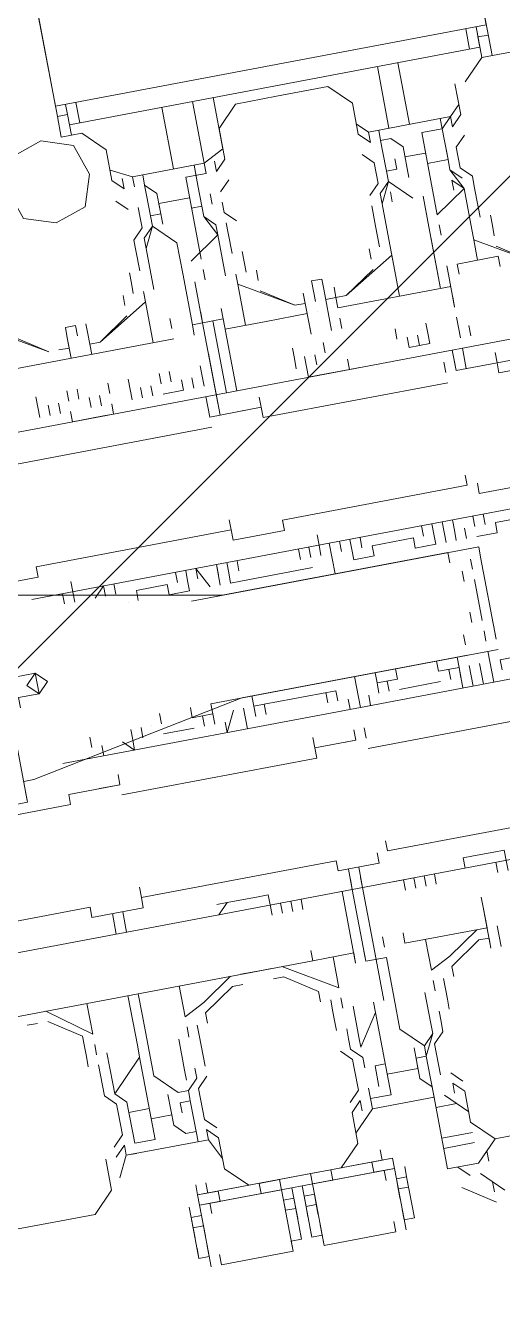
# Model space of a CAD drawing. Extents: x 407440 to 411585, y 6041728 to 6045069.
# Drawn here: x 408232.99 to 408235.61, y 6044240.04 to 6044247.06 of the extents above; entities that cross this region are included whole.
import ezdxf

# ---------------------------------------------------------------- set-up
doc = ezdxf.new("R2010")
doc.units = 0
doc.header["$LTSCALE"] = 5
doc.linetypes.add('foc-TIELINE', pattern=[1.875, 1.25, -0.625])
doc.layers.add('P-PROPOSED-EXISTING-H', color=59, linetype='Continuous')
doc.layers.add('T-TIE', color=201, linetype='foc-TIELINE')

# ---------------------------------------------------------------- blocks, each defined once
blk = doc.blocks.new('P-RIG-877')
at = {"layer": 'T-TIE', "linetype": 'ByBlock', "lineweight": 5}
for points in [[(-2.4798, -21.7445), (-2.4913, -21.7445), (-2.4913, -21.7904), (-2.4913, -22.3071), (-2.4913, -22.8467), (-2.4913, -23.0992)], [(-1.9288, -22.2726), (-1.9288, -21.7904), (-1.9402, -21.7445), (-1.9517, -21.7445)], [(-2.4798, -22.0086), (-2.4684, -22.0086), (-2.4684, -21.7904), (-2.4684, -21.9282)], [(-2.8013, -21.9626), (-2.8013, -21.9167), (-2.8013, -21.8708), (-2.7783, -21.8478), (-2.7439, -21.8478), (-2.7324, -21.8363), (-2.7439, -21.8363)], [(-2.4913, -22.0545), (-2.4684, -22.0545), (-2.4684, -22.0086), (-2.4569, -22.0086), (-2.4569, -21.8478)], [(-2.3421, -22.0545), (-2.3306, -22.0545), (-2.3306, -22.0086), (-2.3421, -22.0086), (-2.3421, -21.8478)], [(-2.3076, -21.8593), (-2.2961, -21.8593), (-2.3076, -21.8593), (-2.3076, -22.2267), (-2.3076, -22.5596)], [(-2.1239, -22.5596), (-2.1239, -22.2267), (-2.1239, -21.8593)], [(-2.9391, -21.9512), (-2.9276, -21.9512), (-2.8013, -21.9512)], [(-2.8357, -22.4104), (-2.8128, -22.4104), (-2.8128, -22.4219), (-2.8128, -21.9626), (-2.8243, -21.9626), (-2.8243, -21.9512)], [(-2.7783, -21.9856), (-2.8013, -21.9626), (-2.8357, -21.9626), (-2.8128, -21.9626)], [(-2.5946, -21.9856), (-2.5717, -21.9512), (-2.6061, -22.0086), (-2.5832, -22.0086)], [(-2.078, -22.2267), (-2.078, -22.02), (-2.0895, -22.02), (-2.0895, -21.9626), (-2.101, -21.9626), (-2.0895, -21.9626)], [(-1.9747, -22.2267), (-1.9632, -22.2267), (-1.9632, -22.02), (-1.9517, -22.02), (-1.9517, -21.9626), (-1.9632, -21.9626), (-1.9747, -21.9626)], [(-2.8357, -21.9741), (-2.8128, -21.9741)], [(-2.6176, -21.9856), (-2.6291, -21.9856), (-2.6176, -21.9856), (-2.6061, -21.9856)], [(-2.5717, -21.9856), (-2.5832, -21.9856), (-2.5832, -22.0315), (-2.5717, -22.0315)], [(-2.7439, -22.2726), (-2.7324, -22.2726), (-2.7439, -22.2611), (-2.7783, -22.2611), (-2.8013, -22.2382), (-2.8013, -22.1923), (-2.8013, -22.1348), (-2.7783, -22.1119), (-2.7439, -22.1119), (-2.7324, -22.1004), (-2.7439, -22.1004), (-2.7439, -22.0086), (-2.7554, -21.9971)], [(-2.7095, -22.02), (-2.698, -22.02), (-2.6865, -22.02), (-2.6635, -22.0086), (-2.6406, -22.043), (-2.7324, -22.043), (-2.7324, -22.02), (-2.7439, -22.0086), (-2.7324, -22.0086), (-2.7439, -21.9971), (-2.7783, -21.9971)], [(-2.7554, -21.9971), (-2.7554, -21.9971)], [(-2.7209, -21.9971), (-2.7095, -22.0086), (-2.698, -22.0086), (-2.6865, -22.0086), (-2.675, -21.9971), (-2.6635, -21.9971), (-2.6406, -21.9971), (-2.6291, -21.9971)], [(-2.7439, -22.02), (-2.7209, -22.02), (-2.698, -22.02), (-2.698, -22.043)], [(-2.6865, -22.02), (-2.675, -22.0086)], [(-2.675, -22.02), (-2.6635, -22.0086), (-2.6176, -22.0086), (-2.6061, -22.0086)], [(-2.2847, -22.066), (-2.2847, -22.043), (-2.2961, -22.043), (-2.2961, -22.0086), (-2.2847, -22.0086)], [(-2.5028, -22.0315), (-2.5143, -22.0315)], [(-2.7095, -22.043), (-2.7095, -22.066)], [(-2.6291, -22.043), (-2.6176, -22.043)], [(-2.5487, -22.043), (-2.5372, -22.043), (-2.5717, -22.043), (-2.5832, -22.043)], [(-2.5602, -22.043), (-2.5602, -22.1693), (-2.5717, -22.1693), (-2.5717, -22.1578), (-2.5717, -22.1693), (-2.5602, -22.1693), (-2.5717, -22.1693), (-2.5602, -22.1693)], [(-2.5258, -22.043), (-2.5143, -22.043), (-2.5028, -22.043)], [(-2.4913, -22.043), (-2.4684, -22.043)], [(-2.1354, -22.066), (-2.1469, -22.066), (-2.1469, -22.043), (-2.1584, -22.043)], [(-2.8128, -22.0545), (-2.7439, -22.0545)], [(-2.6176, -22.0545), (-2.5602, -22.0545), (-2.6291, -22.0545), (-2.6635, -22.0545)], [(-2.4684, -22.0545), (-2.4798, -22.0545)], [(-2.7439, -22.0889), (-2.7324, -22.0889), (-2.7324, -22.0774), (-2.7209, -22.066), (-2.6865, -22.066)], [(-2.6635, -22.066), (-2.6865, -22.0889), (-2.6635, -22.1004), (-2.675, -22.1004), (-2.6865, -22.0889), (-2.698, -22.0889)], [(-2.4684, -22.066), (-2.4798, -22.066)], [(-2.4569, -22.066), (-2.4569, -22.2726), (-2.4684, -22.2726), (-2.4798, -22.2726)], [(-2.3421, -22.2726), (-2.3421, -22.066), (-2.3535, -22.066)], [(-2.2961, -22.066), (-2.3076, -22.066)], [(-2.2732, -22.3874), (-2.2732, -22.066), (-2.2617, -22.066), (-2.1699, -22.066), (-2.1813, -22.066), (-2.1699, -22.066)], [(-2.2617, -22.066), (-2.2732, -22.066)], [(-2.1584, -22.4104), (-2.1469, -22.4104), (-2.1469, -22.3874), (-2.1584, -22.3874), (-2.1584, -22.066)], [(-2.8128, -22.0774), (-2.7439, -22.0774)], [(-2.7095, -22.0774), (-2.698, -22.0774), (-2.698, -22.0889), (-2.7209, -22.0889), (-2.7324, -22.0889)], [(-2.5143, -22.1004), (-2.5028, -22.1004), (-2.5028, -22.0774), (-2.5143, -22.0774), (-2.5258, -22.0774)], [(-2.5028, -22.0889), (-2.5143, -22.0889)], [(-2.2961, -22.0889), (-2.2847, -22.0889), (-2.2961, -22.0889), (-2.3076, -22.0889)], [(-2.2617, -22.0774), (-2.2502, -22.0774)], [(-2.2387, -22.0889), (-2.2502, -22.0889)], [(-2.1928, -22.0774), (-2.2387, -22.0774)], [(-2.1928, -22.0889), (-2.2043, -22.0889)], [(-2.1813, -22.0774), (-2.1699, -22.0774)], [(-2.1239, -22.0774), (-2.1469, -22.0774), (-2.1584, -22.0774)], [(-2.1239, -22.0889), (-2.1354, -22.0889)], [(-2.7439, -22.1004), (-2.7554, -22.1119)], [(-2.675, -22.1119), (-2.6865, -22.1004), (-2.698, -22.1004), (-2.7095, -22.1004), (-2.7209, -22.1119)], [(-2.5946, -22.1234), (-2.5717, -22.1578), (-2.6061, -22.1004), (-2.6176, -22.1004), (-2.6635, -22.1004)], [(-2.6061, -22.1004), (-2.5602, -22.1004)], [(-2.3191, -22.6056), (-2.3191, -22.5941), (-2.2732, -22.353), (-2.2732, -22.1004), (-2.2617, -22.1004)], [(-2.2847, -22.1004), (-2.2961, -22.1004), (-2.3076, -22.1004)], [(-2.1699, -22.1004), (-2.1813, -22.1004)], [(-2.1125, -22.6056), (-2.1125, -22.5941), (-2.1584, -22.353), (-2.1584, -22.1004)], [(-2.1239, -22.1004), (-2.1354, -22.1004), (-2.1469, -22.1004)], [(-1.9173, -22.1004), (-1.9288, -22.1004), (-1.9402, -22.1004), (-1.9402, -22.1119), (-1.9402, -22.1348), (-1.9402, -22.1463), (-1.9288, -22.1463)], [(-2.7554, -22.1119), (-2.7554, -22.1119)], [(-2.6635, -22.1119), (-2.6406, -22.1119), (-2.6291, -22.1119), (-2.6176, -22.1119)], [(-2.6291, -22.1119), (-2.6406, -22.1119)], [(-2.5143, -22.1119), (-2.5258, -22.1119)], [(-2.3076, -22.2037), (-2.2961, -22.2037), (-2.2847, -22.2037), (-2.2847, -22.1808), (-2.2961, -22.1808), (-2.2961, -22.1348), (-2.2847, -22.1348), (-2.2847, -22.1119), (-2.2961, -22.1119), (-2.2847, -22.1119)], [(-2.2961, -22.1119), (-2.3076, -22.1119)], [(-2.1584, -22.1119), (-2.1469, -22.1119), (-2.1469, -22.1348), (-2.1584, -22.1348)], [(-2.1354, -22.1119), (-2.1469, -22.1119), (-2.1239, -22.1119)], [(-1.9173, -22.1119), (-1.9288, -22.1119)], [(-2.6061, -22.1234), (-2.6176, -22.1234)], [(-1.8484, -22.1234), (-1.8599, -22.1234)], [(-1.8484, -22.1234), (-1.8599, -22.1234)], [(-1.8484, -22.1234), (-1.8484, -22.1234)], [(-1.8484, -22.1234), (-1.8484, -22.1234)], [(-1.8484, -22.1234), (-1.8484, -22.1234)], [(-1.8369, -22.1234), (-1.8484, -22.1234)], [(-1.8484, -22.1234), (-1.8484, -22.1234)], [(-1.8369, -22.1234), (-1.8484, -22.1234)], [(-1.8369, -22.1234), (-1.8369, -22.1234)], [(-1.8369, -22.1234), (-1.8369, -22.1234)], [(-1.8369, -22.1234), (-1.8369, -22.1234)], [(-1.8369, -22.1234), (-1.8369, -22.1234)], [(-1.6303, -22.1693), (-1.6303, -22.1234)], [(-2.1354, -22.1348), (-2.1354, -22.1808)], [(-1.8369, -22.1348), (-1.8484, -22.1348), (-1.8369, -22.1348), (-1.8828, -22.1348), (-1.8943, -22.1348)], [(-1.8714, -22.1348), (-1.8828, -22.1348)], [(-1.8714, -22.1348), (-1.8828, -22.1348)], [(-1.8599, -22.1348), (-1.8599, -22.2267), (-1.8714, -22.2267)], [(-1.8714, -22.1348), (-1.8714, -22.1348)], [(-1.8714, -22.1348), (-1.8714, -22.1348)], [(-1.8599, -22.1348), (-1.8599, -22.1348)], [(-1.8599, -22.1348), (-1.8599, -22.1348)], [(-1.8599, -22.1348), (-1.8599, -22.1348)], [(-1.8599, -22.1348), (-1.8599, -22.1348)], [(-1.8599, -22.1348), (-1.8599, -22.1348)], [(-1.8599, -22.1348), (-1.8599, -22.1348)], [(-1.8599, -22.1463), (-1.8599, -22.1463)], [(-1.8599, -22.1463), (-1.8369, -22.1808), (-1.8254, -22.2037), (-1.8599, -22.2037)], [(-1.8484, -22.1348), (-1.8484, -22.1463), (-1.8254, -22.1808), (-1.814, -22.1808)], [(-2.4913, -22.1693), (-2.4913, -22.1578)], [(-2.5832, -22.1693), (-2.5717, -22.1693), (-2.5717, -22.1808)], [(-2.5602, -22.1693), (-2.5602, -22.1693)], [(-2.5602, -22.1693), (-2.5602, -22.1693)], [(-2.5372, -22.1693), (-2.5487, -22.1693)], [(-2.5143, -22.2152), (-2.5028, -22.2152), (-2.4913, -22.2152), (-2.4913, -22.2037), (-2.4913, -22.1693), (-2.5028, -22.1693)], [(-1.6991, -22.2267), (-1.6073, -22.2267), (-1.6073, -22.1923), (-1.6303, -22.1693), (-1.6532, -22.1923), (-1.6877, -22.1923), (-1.6991, -22.2037), (-1.6877, -22.2037)], [(-1.5958, -22.1923), (-1.5729, -22.1693)], [(-2.5832, -22.1923), (-2.5946, -22.1923), (-2.5832, -22.1923), (-2.5946, -22.1923), (-2.5832, -22.1923), (-2.5946, -22.1923), (-2.5946, -22.1808), (-2.5832, -22.1808), (-2.5372, -22.1808)], [(-2.5946, -22.1808), (-2.5946, -22.1808)], [(-2.5946, -22.1808), (-2.5946, -22.1808)], [(-2.5832, -22.1808), (-2.5946, -22.1808)], [(-2.5602, -22.1808), (-2.5602, -22.1808)], [(-2.5602, -22.1808), (-2.5602, -22.1808)], [(-2.5602, -22.1808), (-2.5602, -22.1808)], [(-2.5602, -22.1808), (-2.5602, -22.1808)], [(-2.5602, -22.1808), (-2.5602, -22.1808)], [(-2.5602, -22.1808), (-2.5602, -22.1808)], [(-2.1584, -22.1808), (-2.1469, -22.1808), (-2.1469, -22.2037), (-2.1354, -22.2037)], [(-1.6073, -22.1808), (-1.6188, -22.1808)], [(-1.5843, -22.2152), (-1.5614, -22.1808)], [(-1.5729, -22.1808), (-1.5843, -22.1808)], [(-2.5717, -22.1923), (-2.5832, -22.1923), (-2.5946, -22.1923)], [(-2.5946, -22.1923), (-2.5946, -22.1923)], [(-2.5946, -22.1923), (-2.5946, -22.1923)], [(-2.5602, -22.1923), (-2.5602, -22.1923)], [(-2.5602, -22.1923), (-2.5602, -22.1923)], [(-2.5602, -22.1923), (-2.5602, -22.1923)], [(-2.5602, -22.1923), (-2.5602, -22.1923)], [(-2.5143, -22.1923), (-2.5258, -22.1923)], [(-1.9173, -22.1923), (-1.9288, -22.1923)], [(-1.7795, -22.1923), (-1.791, -22.1923), (-1.8025, -22.1923), (-1.814, -22.1923)], [(-1.7106, -22.2037), (-1.6991, -22.1923)], [(-1.6877, -22.2152), (-1.6647, -22.1923)], [(-1.6647, -22.1923), (-1.6647, -22.1923)], [(-1.6417, -22.2267), (-1.6417, -22.1923)], [(-1.6303, -22.2267), (-1.6303, -22.1923)], [(-2.5946, -22.2497), (-2.5717, -22.2152), (-2.6061, -22.2726), (-2.5602, -22.2726)], [(-2.5602, -22.2956), (-2.5602, -22.2497), (-2.5602, -22.2037), (-2.5717, -22.2037), (-2.5832, -22.2037), (-2.5717, -22.2037), (-2.5602, -22.2037), (-2.5717, -22.2037), (-2.5602, -22.2037), (-2.5717, -22.2037)], [(-2.5832, -22.2037), (-2.5372, -22.2037), (-2.5487, -22.2037)], [(-2.5602, -22.2037), (-2.5602, -22.2037)], [(-2.5602, -22.2037), (-2.5602, -22.2037)], [(-2.5602, -22.2037), (-2.5602, -22.2037)], [(-2.5602, -22.2037), (-2.5602, -22.2037)], [(-2.5143, -22.2037), (-2.5028, -22.2037)], [(-2.3076, -22.2152), (-2.2961, -22.2152)], [(-2.1469, -22.2037), (-2.1584, -22.2037)], [(-1.9173, -22.2037), (-1.9288, -22.2037), (-1.9288, -22.2267)], [(-1.9173, -22.2152), (-1.9288, -22.2152)], [(-1.814, -22.2037), (-1.8025, -22.2037)], [(-1.768, -22.2152), (-1.8025, -22.2152)], [(-1.7106, -22.2152), (-1.7336, -22.2152), (-1.7451, -22.2152), (-1.7566, -22.2037), (-1.768, -22.2037), (-1.7795, -22.2037)], [(-1.7451, -22.2267), (-1.7566, -22.2152), (-1.7336, -22.2267), (-1.7106, -22.2267), (-1.6991, -22.2267), (-1.7106, -22.2382), (-1.7451, -22.2382)], [(-1.6762, -22.2267), (-1.6762, -22.2037)], [(-1.6073, -22.2152), (-1.5958, -22.2037)], [(-2.5258, -22.2267), (-2.5143, -22.2267), (-2.5028, -22.2267)], [(-2.2732, -22.2267), (-2.3076, -22.2267), (-2.2732, -22.2267)], [(-2.1239, -22.2267), (-2.1584, -22.2267), (-2.1239, -22.2267)], [(-2.0895, -22.2267), (-2.101, -22.2267)], [(-1.8484, -22.2726), (-1.8599, -22.2726), (-1.8484, -22.2726), (-1.8484, -22.2497), (-1.8025, -22.2497), (-1.768, -22.2497), (-1.7451, -22.2267), (-1.7336, -22.2267), (-1.7336, -22.2382), (-1.7221, -22.2382), (-1.7221, -22.2726)], [(-1.7106, -22.2267), (-1.6877, -22.2267), (-1.6877, -22.2956)], [(-2.2961, -22.2382), (-2.3076, -22.2382), (-2.3191, -22.2382)], [(-2.0895, -22.2382), (-2.101, -22.2382)], [(-2.078, -22.5022), (-2.078, -22.2841), (-2.0895, -22.2841), (-2.0895, -22.2382), (-2.0895, -22.2497)], [(-1.9632, -22.2382), (-1.9517, -22.2382), (-1.9517, -22.2841), (-1.9632, -22.2841)], [(-2.6176, -22.2497), (-2.6061, -22.2497)], [(-2.2961, -22.2497), (-2.3076, -22.2497)], [(-2.2847, -22.2497), (-2.2847, -22.33), (-2.2847, -22.3415), (-2.2961, -22.3415), (-2.3076, -22.3415)], [(-2.1354, -22.2497), (-2.1469, -22.2497), (-2.1469, -22.33), (-2.1469, -22.3415)], [(-1.8599, -22.2497), (-1.8714, -22.2497)], [(-2.7439, -22.3645), (-2.7439, -22.2841), (-2.7554, -22.2611), (-2.8128, -22.2611)], [(-2.7554, -22.2611), (-2.7554, -22.2611)], [(-2.7209, -22.2611), (-2.7095, -22.2726)], [(-2.698, -22.2726), (-2.6865, -22.2726), (-2.675, -22.2611)], [(-2.6406, -22.2726), (-2.6635, -22.2726), (-2.675, -22.2726)], [(-2.6406, -22.2611), (-2.6291, -22.2611)], [(-2.6176, -22.2726), (-2.6061, -22.2726)], [(-2.4684, -22.2956), (-2.4684, -22.2726), (-2.4684, -22.33), (-2.4798, -22.33)], [(-2.3421, -22.5941), (-2.3306, -22.5941), (-2.3306, -22.5482), (-2.3421, -22.5482), (-2.3421, -22.33), (-2.3306, -22.33), (-2.3306, -22.2726), (-2.3421, -22.2726), (-2.3306, -22.2726)], [(-1.9402, -22.2611), (-1.9288, -22.2611), (-1.9517, -22.2611), (-1.9288, -22.2611), (-1.9517, -22.2611), (-1.9288, -22.2611), (-1.9517, -22.2611)], [(-1.9402, -22.4219), (-1.9402, -22.4104), (-1.9288, -22.4219), (-1.9288, -22.2726), (-1.9517, -22.2726), (-1.9288, -22.2726), (-1.9402, -22.2726)], [(-1.9288, -22.2726), (-1.9517, -22.2726), (-1.9288, -22.2726)], [(-1.9288, -22.2611), (-1.8484, -22.2611)], [(-1.9288, -22.2726), (-1.8484, -22.2726), (-1.9288, -22.2726)], [(-1.8025, -22.2611), (-1.8484, -22.2611), (-1.8599, -22.2611)], [(-1.7566, -22.2956), (-1.768, -22.2956), (-1.7566, -22.2956), (-1.791, -22.2726), (-1.8025, -22.2726)], [(-1.791, -22.2726), (-1.6991, -22.2726), (-1.6991, -22.2956), (-1.6877, -22.2956), (-1.6647, -22.3185)], [(-1.7336, -22.2726), (-1.7336, -22.2841), (-1.7106, -22.2841)], [(-1.5729, -22.2841), (-1.5614, -22.2841), (-1.5729, -22.2841), (-1.5614, -22.2841), (-1.5614, -22.2726), (-1.6073, -22.2726), (-1.6188, -22.2726), (-1.6073, -22.2726), (-1.5958, -22.2726), (-1.5843, -22.2726)], [(-1.5499, -22.2841), (-1.6073, -22.2841), (-1.6073, -22.2726), (-1.6073, -22.2841), (-1.6073, -22.2726)], [(-2.8128, -22.2841), (-2.7439, -22.2841), (-2.7324, -22.2841), (-2.7324, -22.3071), (-2.6406, -22.3071)], [(-2.7095, -22.2956), (-2.698, -22.2956), (-2.6865, -22.2956), (-2.675, -22.2841), (-2.6635, -22.2841), (-2.675, -22.2841)], [(-2.7095, -22.2841), (-2.698, -22.2841)], [(-2.6865, -22.2956), (-2.6635, -22.2841), (-2.6406, -22.3185)], [(-2.6635, -22.2841), (-2.6176, -22.2841)], [(-2.0895, -22.2841), (-2.101, -22.2841)], [(-1.9747, -22.5022), (-1.9632, -22.5022), (-1.9632, -22.2841), (-1.9517, -22.2841)], [(-1.8714, -22.7663), (-1.8599, -22.7663), (-1.8599, -22.33), (-1.8599, -22.2841), (-1.8484, -22.2841), (-1.9288, -22.2841)], [(-1.6188, -22.5022), (-1.6073, -22.5022), (-1.5958, -22.5022), (-1.6073, -22.5022), (-1.5958, -22.5022), (-1.6073, -22.5022), (-1.5958, -22.5022), (-1.5843, -22.5022), (-1.5958, -22.5022), (-1.5843, -22.5022), (-1.5958, -22.5022), (-1.5843, -22.5022), (-1.5958, -22.5022), (-1.6073, -22.5022), (-1.6188, -22.5022), (-1.6188, -22.2841), (-1.6188, -22.3071), (-1.6303, -22.3071), (-1.6303, -22.2841), (-1.6303, -22.5022), (-1.6417, -22.5022)], [(-1.6303, -22.2841), (-1.6303, -22.33)], [(-1.6188, -22.2841), (-1.6303, -22.2841)], [(-1.6073, -22.2841), (-1.6188, -22.2841)], [(-1.6073, -22.2841), (-1.6188, -22.2841)], [(-1.6073, -22.2841), (-1.6188, -22.2841)], [(-1.5958, -22.2841), (-1.6073, -22.2841)], [(-1.5958, -22.2841), (-1.6073, -22.2841)], [(-1.5958, -22.2841), (-1.6073, -22.2841)], [(-1.5958, -22.2841), (-1.6073, -22.2841)], [(-1.5958, -22.2841), (-1.6073, -22.2841)], [(-1.5958, -22.2841), (-1.5843, -22.2841), (-1.5958, -22.2841), (-1.5843, -22.2841)], [(-1.5843, -22.2841), (-1.5958, -22.2841)], [(-1.5843, -22.2841), (-1.5958, -22.2841)], [(-1.5843, -22.2841), (-1.5958, -22.2841)], [(-2.698, -22.3071), (-2.698, -22.2956), (-2.7209, -22.2956), (-2.7439, -22.2956)], [(-2.5602, -22.33), (-2.5717, -22.33), (-2.5717, -22.3071), (-2.5717, -22.2956), (-2.5832, -22.2956)], [(-2.5717, -22.2956), (-2.4913, -22.2956), (-2.5028, -22.2956)], [(-1.768, -22.2956), (-1.8025, -22.2956)], [(-1.7795, -22.3071), (-1.768, -22.3071), (-1.7566, -22.3071), (-1.7451, -22.2956), (-1.7566, -22.3071)], [(-1.6991, -22.2956), (-1.7106, -22.2956)], [(-1.6303, -22.2956), (-1.6417, -22.2956)], [(-1.6073, -22.2956), (-1.6188, -22.2956)], [(-1.5614, -22.2956), (-1.5499, -22.2956), (-1.5499, -22.3759), (-1.5614, -22.3759), (-1.5729, -22.3759), (-1.5614, -22.3759), (-1.5614, -22.3874), (-1.5729, -22.3874), (-1.5614, -22.3874), (-1.5729, -22.3874)], [(-2.698, -22.353), (-2.698, -22.3415), (-2.7095, -22.3415), (-2.7095, -22.3071)], [(-2.6291, -22.3071), (-2.6176, -22.3071)], [(-2.4913, -22.3071), (-2.5717, -22.3071), (-2.4913, -22.3071)], [(-1.8599, -22.3071), (-1.8254, -22.3071), (-1.8599, -22.3645)], [(-1.8025, -22.3071), (-1.814, -22.3071)], [(-1.6991, -22.3185), (-1.7106, -22.3071), (-1.7336, -22.3071), (-1.7451, -22.3071), (-1.7566, -22.3185)], [(-1.6877, -22.3071), (-1.6991, -22.3071), (-1.6877, -22.3185), (-1.6532, -22.3185), (-1.6303, -22.3415), (-1.6303, -22.3874), (-1.6303, -22.4448), (-1.6532, -22.4678), (-1.6877, -22.4678), (-1.6991, -22.4793), (-1.6877, -22.4793), (-1.6647, -22.4678)], [(-2.8128, -22.3185), (-2.7439, -22.3185)], [(-2.6176, -22.3185), (-2.5717, -22.3185), (-2.5832, -22.3185)], [(-2.4913, -22.3185), (-2.5717, -22.3185)], [(-2.5372, -22.3185), (-2.4684, -22.3185)], [(-2.4913, -22.3185), (-2.4798, -22.3185), (-2.4913, -22.3185)], [(-1.814, -22.3185), (-1.8025, -22.3185), (-1.791, -22.3185), (-1.7795, -22.3185)], [(-1.6647, -22.3185), (-1.6647, -22.3185)], [(-2.6865, -22.3415), (-2.7209, -22.3415), (-2.7324, -22.353), (-2.7439, -22.353)], [(-2.7324, -22.353), (-2.7209, -22.353), (-2.698, -22.353), (-2.6865, -22.353), (-2.6635, -22.33), (-2.6291, -22.33), (-2.5717, -22.33)], [(-2.5258, -22.33), (-2.5143, -22.33), (-2.5028, -22.33)], [(-2.5028, -22.3415), (-2.5143, -22.3415)], [(-2.4684, -22.33), (-2.4913, -22.33)], [(-2.4798, -22.5482), (-2.4684, -22.5482), (-2.4569, -22.5482), (-2.4569, -22.33)], [(-2.3306, -22.33), (-2.3421, -22.33), (-2.3535, -22.33)], [(-2.1354, -22.3415), (-2.1469, -22.3415), (-2.1584, -22.3415)], [(-1.9173, -22.3415), (-1.9288, -22.3415)], [(-1.8599, -22.33), (-1.8714, -22.33)], [(-1.814, -22.33), (-1.8254, -22.33), (-1.8484, -22.3645), (-1.8484, -22.3759)], [(-2.675, -22.3645), (-2.6865, -22.353), (-2.6635, -22.3645), (-2.6176, -22.3645)], [(-2.5717, -22.353), (-2.5832, -22.353)], [(-2.5602, -22.353), (-2.5602, -22.7892), (-2.5602, -22.8352)], [(-2.5028, -22.3759), (-2.5028, -22.353), (-2.5143, -22.353)], [(-2.2847, -22.353), (-2.3076, -22.353), (-2.2961, -22.353)], [(-2.1239, -22.353), (-2.1354, -22.353), (-2.1239, -22.353), (-2.1469, -22.353)], [(-1.9173, -22.353), (-1.9288, -22.353)], [(-2.7324, -22.3645), (-2.7439, -22.3645), (-2.7554, -22.3874)], [(-2.6406, -22.3759), (-2.6635, -22.3759), (-2.675, -22.3759), (-2.6865, -22.3645), (-2.698, -22.3645), (-2.7095, -22.3645)], [(-2.5143, -22.3645), (-2.5258, -22.3645)], [(-2.2961, -22.3759), (-2.3076, -22.3759), (-2.2847, -22.3645)], [(-2.1469, -22.3645), (-2.1239, -22.3759), (-2.1354, -22.3759)], [(-1.9173, -22.3645), (-1.9288, -22.3645), (-1.9402, -22.3645), (-1.9402, -22.3759), (-1.9402, -22.4104)], [(-1.8599, -22.3645), (-1.8599, -22.3645)], [(-2.7439, -22.3759), (-2.7324, -22.3759), (-2.7439, -22.3874), (-2.7783, -22.3874), (-2.8013, -22.4104), (-2.8013, -22.4333), (-2.8243, -22.4333)], [(-2.7095, -22.3759), (-2.7209, -22.3874)], [(-2.5602, -22.4448), (-2.5717, -22.4448), (-2.5602, -22.4448), (-2.5717, -22.4448), (-2.5602, -22.4448), (-2.5832, -22.4448), (-2.5717, -22.4448), (-2.5717, -22.4333), (-2.6061, -22.3759), (-2.6176, -22.3759)], [(-2.6061, -22.3759), (-2.5602, -22.3759)], [(-2.5143, -22.3759), (-2.5258, -22.3759)], [(-1.8599, -22.3759), (-1.8599, -22.3874), (-1.8599, -22.4104)], [(-1.6303, -22.3759), (-1.6188, -22.3759), (-1.6073, -22.3759), (-1.6073, -22.3874), (-1.6188, -22.3874)], [(-1.5843, -22.3759), (-1.5958, -22.3759), (-1.6073, -22.3759), (-1.6188, -22.3759)], [(-1.5499, -22.3759), (-1.6073, -22.3759)], [(-1.5958, -22.3874), (-1.5958, -22.3759), (-1.5958, -22.3874)], [(-2.7554, -22.3874), (-2.7554, -22.3874)], [(-2.6291, -22.3874), (-2.6406, -22.3874), (-2.6291, -22.3874), (-2.6176, -22.3874)], [(-2.6061, -22.3989), (-2.6176, -22.3989)], [(-2.5717, -22.4448), (-2.5717, -22.4333), (-2.5946, -22.3989)], [(-2.5143, -22.3874), (-2.5028, -22.3874)], [(-2.5028, -22.3989), (-2.5143, -22.3989)], [(-2.3076, -22.3874), (-2.2961, -22.3874), (-2.2847, -22.3874), (-2.2847, -22.4104), (-2.2961, -22.4104), (-2.2961, -22.4448), (-2.2847, -22.4448)], [(-2.1354, -22.3874), (-2.1469, -22.3874)], [(-1.5843, -22.3989), (-1.5958, -22.3989), (-1.6073, -22.3989), (-1.5958, -22.3989), (-1.6073, -22.3989), (-1.6188, -22.3989)], [(-1.5614, -22.3874), (-1.6073, -22.3874), (-1.5614, -22.3874)], [(-1.5958, -22.3874), (-1.6073, -22.3874)], [(-1.5958, -22.3874), (-1.6073, -22.3874)], [(-1.5958, -22.3874), (-1.6073, -22.3874)], [(-1.5958, -22.3874), (-1.6073, -22.3874)], [(-1.5958, -22.3874), (-1.6073, -22.3874)], [(-1.6073, -22.3989), (-1.5958, -22.3989), (-1.5843, -22.3989), (-1.5958, -22.3989), (-1.6073, -22.3989), (-1.5958, -22.3989), (-1.5843, -22.3989), (-1.5958, -22.3989), (-1.6073, -22.3989), (-1.5958, -22.3989), (-1.5843, -22.3989), (-1.5958, -22.3989), (-1.5958, -22.4104), (-1.6073, -22.4104), (-1.5499, -22.4104), (-1.5499, -22.4908), (-1.5614, -22.4908)], [(-1.6073, -22.4104), (-1.6073, -22.3989), (-1.6073, -22.4104)], [(-1.5614, -22.3989), (-1.6073, -22.3989), (-1.5614, -22.3989)], [(-1.5843, -22.3874), (-1.5958, -22.3874)], [(-1.5843, -22.3874), (-1.5958, -22.3874)], [(-1.5843, -22.3874), (-1.5958, -22.3874)], [(-1.5843, -22.3874), (-1.5958, -22.3874)], [(-1.5614, -22.3989), (-1.5729, -22.3989), (-1.5614, -22.3989), (-1.5614, -22.4104), (-1.5499, -22.4104), (-1.5614, -22.4104)], [(-2.5258, -22.4104), (-2.5143, -22.4104), (-2.5028, -22.4104)], [(-2.1354, -22.4104), (-2.1354, -22.4448)], [(-1.8484, -22.4104), (-1.8484, -22.4219), (-1.8254, -22.4563), (-1.814, -22.4563)], [(-1.6188, -22.5022), (-1.6188, -22.4104), (-1.6188, -22.5022)], [(-2.9391, -22.4333), (-2.9276, -22.4333), (-2.8243, -22.4333), (-2.8243, -22.4219), (-2.8357, -22.4219)], [(-2.8243, -22.4219), (-2.8013, -22.4219)], [(-1.9288, -22.8122), (-1.9288, -22.4219)], [(-1.8599, -22.4219), (-1.8599, -22.4219)], [(-1.8599, -22.4219), (-1.8369, -22.4563), (-1.8254, -22.4793), (-1.8599, -22.4793), (-1.8369, -22.4793)], [(-2.5143, -22.4333), (-2.5258, -22.4333)], [(-2.5028, -22.4793), (-2.4913, -22.4793), (-2.4913, -22.4678), (-2.4913, -22.4448), (-2.4913, -22.4333), (-2.5028, -22.4333)], [(-2.5832, -22.4448), (-2.5946, -22.4448)], [(-2.5946, -22.4678), (-2.5832, -22.4678), (-2.5946, -22.4678), (-2.5832, -22.4678), (-2.5946, -22.4678), (-2.5946, -22.4563), (-2.5832, -22.4563), (-2.5946, -22.4563), (-2.5832, -22.4563), (-2.5946, -22.4563), (-2.5832, -22.4563), (-2.5946, -22.4563), (-2.5832, -22.4563), (-2.5946, -22.4563)], [(-2.5946, -22.4563), (-2.5946, -22.4563)], [(-2.5946, -22.4563), (-2.5946, -22.4563)], [(-2.5946, -22.4563), (-2.5946, -22.4563)], [(-2.5946, -22.4563), (-2.5946, -22.4563)], [(-2.5602, -22.4448), (-2.5602, -22.4448)], [(-2.5602, -22.4448), (-2.5602, -22.4448)], [(-2.5602, -22.4448), (-2.5602, -22.4448)], [(-2.5602, -22.4448), (-2.5602, -22.4448)], [(-2.5602, -22.4448), (-2.5602, -22.4448)], [(-2.5602, -22.4448), (-2.5602, -22.4448)], [(-2.5602, -22.4448), (-2.5602, -22.4448)], [(-2.5602, -22.4448), (-2.5602, -22.4448)], [(-2.5143, -22.4448), (-2.5028, -22.4448)], [(-2.2847, -22.4563), (-2.2847, -22.4563)], [(-2.1469, -22.4448), (-2.1584, -22.4448)], [(-2.1469, -22.4563), (-2.1469, -22.4563)], [(-1.6303, -22.4563), (-1.6303, -22.5022), (-1.6303, -22.4793), (-1.6188, -22.4793), (-1.6188, -22.5022), (-1.6303, -22.5022)], [(-2.5602, -22.4678), (-2.5717, -22.4678)], [(-2.5602, -22.4678), (-2.5602, -22.4678)], [(-2.5602, -22.4678), (-2.5602, -22.4678)], [(-2.5602, -22.4678), (-2.5602, -22.4678)], [(-2.5602, -22.4678), (-2.5602, -22.4678)], [(-2.5602, -22.4678), (-2.5602, -22.4678)], [(-2.5602, -22.4678), (-2.5602, -22.4678)], [(-2.5602, -22.4678), (-2.5602, -22.4678)], [(-2.5602, -22.4678), (-2.5602, -22.4678)], [(-2.5143, -22.4678), (-2.5258, -22.4678)], [(-1.768, -22.4678), (-1.7795, -22.4678), (-1.791, -22.4678), (-1.8025, -22.4678), (-1.814, -22.4678)], [(-1.7566, -22.4678), (-1.7451, -22.4793), (-1.7336, -22.4793), (-1.7106, -22.4793), (-1.6991, -22.4678)], [(-1.6647, -22.4678), (-1.6647, -22.4678)], [(-2.5143, -22.4793), (-2.5258, -22.4793)], [(-2.2961, -22.4908), (-2.3076, -22.4793), (-2.2961, -22.4793), (-2.3076, -22.4793)], [(-2.1239, -22.4793), (-2.1354, -22.4793), (-2.1469, -22.4793)], [(-2.1354, -22.4908), (-2.1239, -22.4793), (-2.1354, -22.4793)], [(-1.768, -22.4793), (-1.7566, -22.4793), (-1.7451, -22.4908), (-1.7451, -22.5022), (-1.768, -22.5252), (-1.8369, -22.5252), (-1.8599, -22.5252)], [(-1.814, -22.4793), (-1.8025, -22.4793)], [(-1.7566, -22.4793), (-1.7451, -22.4908)], [(-1.6877, -22.4793), (-1.6877, -22.5711), (-1.6991, -22.5711), (-1.6877, -22.5826)], [(-2.5602, -22.5482), (-2.6061, -22.5482), (-2.5717, -22.4908), (-2.5946, -22.5252)], [(-2.5143, -22.4908), (-2.5028, -22.4908)], [(-1.768, -22.4908), (-1.8025, -22.4908)], [(-1.7221, -22.5022), (-1.7336, -22.5022), (-1.7336, -22.4908), (-1.7106, -22.4908), (-1.6877, -22.4908), (-1.6991, -22.4908), (-1.6991, -22.5022), (-1.7106, -22.5137), (-1.7451, -22.5137)], [(-1.6303, -22.4908), (-1.6417, -22.4908)], [(-1.6073, -22.4908), (-1.6188, -22.4908)], [(-2.5028, -22.5022), (-2.5143, -22.5022)], [(-2.0895, -22.5022), (-2.101, -22.5022)], [(-2.0895, -22.5252), (-2.0895, -22.5022), (-2.0895, -22.5596), (-2.078, -22.5596), (-2.078, -22.6515), (-2.0895, -22.6515)], [(-1.9517, -22.5022), (-1.9632, -22.5022), (-1.9517, -22.5022), (-1.9517, -22.5596), (-1.9632, -22.5596), (-1.9632, -22.7204)], [(-1.5499, -22.5022), (-1.6073, -22.5022), (-1.5958, -22.5022), (-1.5958, -22.5137), (-1.6073, -22.5137), (-1.6188, -22.5137), (-1.6073, -22.5137), (-1.5614, -22.5137), (-1.5614, -22.5022), (-1.5729, -22.5022), (-1.5614, -22.5022), (-1.5729, -22.5022)], [(-1.5958, -22.5022), (-1.6073, -22.5022)], [(-1.5958, -22.5022), (-1.6073, -22.5022)], [(-1.5958, -22.5137), (-1.5958, -22.5022), (-1.5958, -22.5137)], [(-1.5958, -22.5022), (-1.5843, -22.5022), (-1.5958, -22.5022)], [(-1.5958, -22.5022), (-1.5843, -22.5022)], [(-1.5843, -22.5022), (-1.5958, -22.5022)], [(-2.5258, -22.5137), (-2.5143, -22.5137), (-2.5028, -22.5137)], [(-2.3191, -22.5137), (-2.3076, -22.5137), (-2.2961, -22.5137), (-2.3076, -22.5137)], [(-1.9288, -22.5252), (-1.9517, -22.5252)], [(-1.7221, -22.5137), (-1.7221, -22.5367)], [(-1.5958, -22.5137), (-1.5843, -22.5137)], [(-1.9288, -22.5367), (-1.9517, -22.5367), (-1.9288, -22.5367)], [(-1.8599, -22.5367), (-1.8025, -22.5367), (-1.791, -22.5367), (-1.6991, -22.5367), (-1.6991, -22.5596), (-1.7106, -22.5596), (-1.7336, -22.5596), (-1.7336, -22.5367)], [(-1.7566, -22.5711), (-1.791, -22.5367)], [(-2.3306, -22.5482), (-2.3421, -22.5482)], [(-1.7451, -22.5596), (-1.7566, -22.5711)], [(-1.7451, -22.5596), (-1.7566, -22.5711)], [(-1.6877, -22.5596), (-1.6877, -22.5711), (-1.6647, -22.5826)], [(-2.1928, -22.5941), (-2.2043, -22.5941), (-2.2043, -22.5711), (-2.2273, -22.5711), (-2.2158, -22.5711)], [(-2.2273, -22.5941), (-2.2273, -22.5711)], [(-1.8599, -22.6285), (-1.8254, -22.5826), (-1.8599, -22.5826)], [(-1.8025, -22.5826), (-1.814, -22.5826)], [(-1.768, -22.5711), (-1.8025, -22.5711)], [(-1.6991, -22.5826), (-1.7106, -22.5711), (-1.7336, -22.5711), (-1.7451, -22.5711), (-1.7566, -22.5826), (-1.768, -22.5826), (-1.7795, -22.5826), (-1.791, -22.5826)], [(-2.1125, -22.5941), (-2.1125, -22.5941)], [(-1.791, -22.5941), (-1.8025, -22.5941), (-1.814, -22.5941), (-1.8254, -22.5941), (-1.8484, -22.6285)], [(-1.6877, -22.7433), (-1.6991, -22.7433), (-1.6877, -22.7318), (-1.6532, -22.7318), (-1.6303, -22.7089), (-1.6303, -22.617), (-1.6532, -22.5941), (-1.6877, -22.5941)], [(-1.6647, -22.5941), (-1.6647, -22.5941)], [(-2.0895, -22.6056), (-2.101, -22.6056)], [(-1.8599, -22.64), (-1.8599, -22.64)], [(-1.8484, -22.64), (-1.8484, -22.6515)]]:
    blk.add_lwpolyline(points, dxfattribs=at)
for points in [[(-2.8357, -21.9512), (-2.9505, -21.9512), (-2.9505, -22.4333), (-2.8357, -22.4333)], [(-2.675, -22.02), (-2.6635, -22.02)], [(-2.4798, -22.0545), (-2.4684, -22.0545), (-2.4913, -22.0545)], [(-2.3076, -22.0545), (-2.2961, -22.0545)], [(-2.6635, -22.0889), (-2.675, -22.0889)], [(-2.2961, -22.0774), (-2.2847, -22.0774)], [(-2.2961, -22.0774), (-2.2847, -22.0774)], [(-2.1584, -22.0774), (-2.1469, -22.0774)], [(-2.1469, -22.0889), (-2.1354, -22.0889)], [(-2.2961, -22.1119), (-2.2847, -22.1119)], [(-2.1584, -22.1119), (-2.1469, -22.1119)], [(-2.3076, -22.1234), (-2.2961, -22.1234)], [(-2.1469, -22.1234), (-2.1354, -22.1234)], [(-1.8599, -22.1234), (-1.8484, -22.1234)], [(-1.8599, -22.1234), (-1.8484, -22.1234)], [(-1.8828, -22.1348), (-1.8714, -22.1348)], [(-1.8714, -22.1348), (-1.8599, -22.1348)], [(-2.5946, -22.1808), (-2.5832, -22.1808)], [(-2.5946, -22.1808), (-2.5832, -22.1808)], [(-1.9288, -22.1808), (-1.9173, -22.1808)], [(-2.3076, -22.1923), (-2.2961, -22.1923)], [(-2.1469, -22.1923), (-2.1354, -22.1923)], [(-2.5717, -22.2037), (-2.5717, -22.2152)], [(-2.1354, -22.2152), (-2.1239, -22.2152)], [(-1.768, -22.2152), (-1.7566, -22.2152)], [(-2.1354, -22.2382), (-2.1239, -22.2382)], [(-2.6291, -22.2611), (-2.6176, -22.2611)], [(-2.3076, -22.2611), (-2.2961, -22.2611)], [(-2.1469, -22.2611), (-2.1354, -22.2611)], [(-1.9517, -22.2611), (-1.9288, -22.2611)], [(-1.5958, -22.2726), (-1.5958, -22.2841)], [(-1.6303, -22.353), (-1.6303, -22.3759), (-1.6188, -22.3759), (-1.6188, -22.2841), (-1.6188, -22.3759), (-1.6188, -22.353)], [(-1.5958, -22.2841), (-1.5843, -22.2841), (-1.5958, -22.2841), (-1.6073, -22.2841)], [(-1.5958, -22.2841), (-1.5843, -22.2841), (-1.5958, -22.2841), (-1.6073, -22.2841)], [(-1.7451, -22.2956), (-1.7336, -22.2956)], [(-2.3076, -22.33), (-2.2961, -22.33)], [(-2.1469, -22.33), (-2.1354, -22.33)], [(-1.9288, -22.33), (-1.9173, -22.33)], [(-2.6635, -22.3645), (-2.675, -22.3645)], [(-2.3076, -22.3989), (-2.2961, -22.3989)], [(-2.1469, -22.3989), (-2.1354, -22.3989)], [(-1.5958, -22.3874), (-1.5843, -22.3874), (-1.5958, -22.3874), (-1.6073, -22.3874)], [(-1.5958, -22.3874), (-1.5843, -22.3874), (-1.5958, -22.3874), (-1.5843, -22.3874)], [(-1.5958, -22.3989), (-1.5843, -22.3989), (-1.5958, -22.3989), (-1.5843, -22.3989)], [(-2.7554, -22.4104), (-2.7898, -22.4219), (-2.8013, -22.4563), (-2.7898, -22.4908), (-2.7554, -22.5022), (-2.7209, -22.4908), (-2.7095, -22.4563), (-2.7209, -22.4219)], [(-1.6303, -22.4104), (-1.6303, -22.4333), (-1.6188, -22.4333), (-1.6188, -22.4104), (-1.6073, -22.4104), (-1.6188, -22.4104)], [(-2.5946, -22.4448), (-2.5832, -22.4448)], [(-2.5143, -22.4563), (-2.5028, -22.4563)], [(-2.5717, -22.4678), (-2.5717, -22.4793), (-2.5717, -22.4678), (-2.5832, -22.4678), (-2.5602, -22.4678)], [(-2.5717, -22.4678), (-2.5602, -22.4678)], [(-2.3076, -22.4678), (-2.2961, -22.4678)], [(-2.1469, -22.4678), (-2.1354, -22.4678)], [(-1.768, -22.4908), (-1.7566, -22.4908)], [(-1.7336, -22.4908), (-1.7451, -22.4908)], [(-1.6073, -22.5022), (-1.6073, -22.5137)], [(-2.3076, -22.5252), (-2.2961, -22.5252)], [(-2.1469, -22.5252), (-2.1354, -22.5252)], [(-2.1354, -22.5137), (-2.1239, -22.5137)], [(-1.5729, -22.5137), (-1.5614, -22.5137)], [(-2.2158, -22.5596), (-2.2273, -22.5711), (-2.2158, -22.5826), (-2.2043, -22.5711)], [(-1.7451, -22.5596), (-1.7336, -22.5596)], [(-1.7566, -22.5711), (-1.768, -22.5711)], [(-2.3306, -22.64), (-2.3421, -22.64), (-2.3421, -22.617), (-2.3421, -22.6056), (-2.3306, -22.6056), (-2.0895, -22.6056), (-2.0895, -22.617), (-2.0895, -22.64)]]:
    blk.add_lwpolyline(points, close=True, dxfattribs=at)

msp = doc.modelspace()

# ---------------------------------------------------------------- hatches: boundary and pattern name
at = {"layer": 'P-PROPOSED-EXISTING-H'}
h = msp.add_hatch(dxfattribs=at)
h.set_pattern_fill('ANSI31', color=256, scale=3.498392, style=0)
h.set_pattern_definition([(45, (-2243.128, 2713.837), (-7.854113246, 7.854113246), [])])
edge = h.paths.add_edge_path()
edge.add_line((408709.2898, 6043818.2218), (408241.3049, 6043729.7131))
edge.add_line((408241.3049, 6043729.7131), (407794.4358, 6043645.198))
edge.add_line((407794.4358, 6043645.198), (407673.8299, 6044282.8949))
edge.add_line((407673.8299, 6044282.8949), (408123.6694, 6044351.8304))
edge.add_line((408123.6694, 6044351.8304), (408654.5747, 6044433.1889))
edge.add_line((408654.5747, 6044433.1889), (409028.9973, 6044539.8658))
edge.add_line((409028.9973, 6044539.8658), (409149.7259, 6043901.5203))
edge.add_line((409149.7259, 6043901.5203), (408898.7917, 6043854.0618))
edge.add_arc((408782.127, 6043952.0096), 152.33, 241.435078, 319.984322, ccw=False)

# ---------------------------------------------------------------- block references
at = {"layer": 'T-TIE', "linetype": 'ByBlock', "xscale": 4.999999999955019, "yscale": 4.999999999955019, "zscale": 4.999999999955019, "rotation": 280.7096999997605}
msp.add_blockref('P-RIG-877', (408346.0047, 6044253.5322), dxfattribs=at)

doc.saveas('drawing.dxf')
